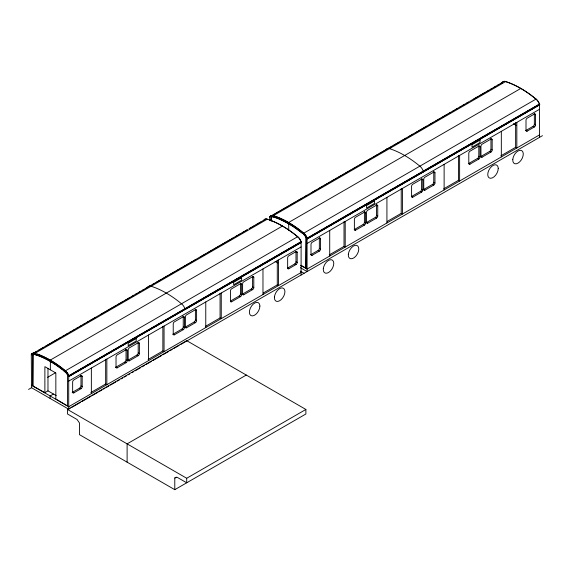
<?xml version="1.0" encoding="UTF-8"?>
<svg xmlns="http://www.w3.org/2000/svg" width="571" height="571" viewBox="0 0 571 571"><rect width="100%" height="100%" fill="white"/><g stroke="black" fill="none" stroke-linecap="round" stroke-linejoin="round"><path stroke-width="0.86" d="M68.948 376.582L68.948 376.132L301.352 241.961L301.352 242.411L68.713 376.567L68.713 409.179L70.254 408.286M185.147 309.496L184.911 308.79A6.709 3.876 60 0 0 182.898 305.164L182.563 304.778A6.709 3.876 60 0 0 181.499 303.772L179.001 301.752A99.697 57.557 60 0 0 153.642 287.106L151.144 286.249A6.709 3.876 60 0 0 150.073 286.021L149.745 286.014A6.709 3.876 60 0 0 147.732 287.32L147.568 287.234M269.89 220.263L269.655 216.744M423.511 171.878L423.268 171.172A6.709 3.876 60 0 0 421.255 167.546L420.927 167.16A6.709 3.876 60 0 0 419.856 166.161L417.358 164.134A99.697 57.557 60 0 0 391.999 149.495L389.501 148.631A6.709 3.876 60 0 0 388.437 148.403L388.102 148.403A6.709 3.876 60 0 0 386.089 149.709L385.939 149.623M502.052 82.617L502.052 83.073M539.709 104.793L539.474 104.086A6.709 3.876 60 0 0 537.461 100.46L537.125 100.075A6.709 3.876 60 0 0 536.062 99.076L533.557 97.049A99.697 57.557 60 0 0 508.197 82.41L505.699 81.546A6.709 3.876 60 0 0 504.636 81.318L504.179 81.382A6.709 3.876 60 0 0 502.337 82.41M247.65 229.499L31.291 354.405L31.526 387.709L68.713 409.179M249.07 228.678L263.688 220.235M269.648 216.794L469.077 101.652M469.726 101.281L502.152 82.545M31.376 354.327L33.189 353.449M34.724 352.564L36.258 351.679M38.564 350.344L43.182 347.682M45.487 346.354L50.098 343.685M51.633 342.8L57.014 339.695M58.556 338.803L60.861 337.475M62.396 336.59L63.938 335.698M65.472 334.813L67.778 333.478M69.319 332.593L70.854 331.708M72.396 330.816L74.701 329.488M76.236 328.596L77.77 327.711M80.083 326.376L81.617 325.491M83.152 324.606L84.694 323.714M86.999 322.387L88.534 321.494M90.075 320.609L95.457 317.505M100.839 314.393L105.449 311.73M106.984 310.845L112.366 307.74M113.907 306.848L116.213 305.521M117.747 304.629L119.289 303.743M120.824 302.858L123.129 301.524M124.664 300.639L126.205 299.746M127.74 298.861L130.045 297.527M131.587 296.642L133.122 295.757M135.427 294.422L136.969 293.537M138.503 292.645L140.045 291.76M142.35 290.432L143.885 289.54M145.419 288.655L146.961 287.763M147.732 287.32L150.801 285.55M152.343 284.658L153.877 283.773M156.183 282.438L160.801 279.776M162.335 278.891L167.717 275.779M169.252 274.894L174.633 271.789M176.175 270.897L178.48 269.569M180.015 268.684L181.557 267.792M183.091 266.907L185.397 265.572M186.938 264.687L188.473 263.802M190.007 262.91L192.313 261.582M193.855 260.69L195.389 259.805M200.771 256.7L205.382 254.038M207.694 252.703L212.305 250.041M213.84 249.156L216.145 247.821M217.687 246.936L219.221 246.044M220.763 245.159L223.068 243.824M224.603 242.939L226.137 242.054M227.679 241.162L229.985 239.834M231.519 238.942L233.061 238.057M235.366 236.722L236.901 235.837M238.442 234.952L239.977 234.06M242.282 232.732L243.824 231.84M245.359 230.955L246.9 230.07M249.206 228.735L250.74 227.85M252.275 226.958L253.817 226.073M256.122 224.738L260.733 222.076M269.755 216.716L271.546 215.838M273.081 214.953L274.622 214.061M276.157 213.176L278.462 211.841M279.997 210.956L281.539 210.071M283.073 209.179L285.379 207.851M286.92 206.959L288.455 206.074M290.76 204.739L292.302 203.854M293.837 202.969L295.378 202.077M297.684 200.749L299.218 199.857M300.76 198.972L302.295 198.087M304.6 196.752L306.135 195.867M311.516 192.755L316.134 190.093M318.44 188.765L323.05 186.103M324.585 185.211L326.89 183.883M328.432 182.991L329.967 182.106M331.508 181.221L333.814 179.886M335.348 179.001L336.89 178.109M338.425 177.224L340.73 175.889M342.272 175.004L343.806 174.119M345.341 173.227L347.653 171.9M349.188 171.007L350.722 170.122M353.028 168.795L354.57 167.903M356.104 167.018L357.646 166.125M359.951 164.798L361.486 163.913M363.028 163.02L371.478 158.138M373.784 156.811L378.402 154.149M379.936 153.256L385.318 150.152M386.853 149.267L389.165 147.932M390.7 147.047L392.234 146.155M393.776 145.27L396.081 143.935M397.616 143.05L399.158 142.165M400.692 141.273L402.998 139.945M404.539 139.053L406.074 138.168M408.379 136.833L409.921 135.948M411.455 135.063L412.99 134.171M415.303 132.843L416.837 131.951M418.372 131.066L426.83 126.184M429.135 124.849L433.746 122.187M435.288 121.302L440.669 118.197M442.204 117.305L447.585 114.2M449.127 113.315L450.662 112.423M452.967 111.095L454.509 110.203M456.043 109.318L457.578 108.433M459.883 107.098L461.425 106.213M462.96 105.321L464.501 104.436M466.807 103.108L468.341 102.216M473.723 99.111L478.334 96.449M479.876 95.557L485.257 92.452M486.792 91.567L489.097 90.232M490.639 89.347L492.173 88.455M493.708 87.57L496.021 86.242M497.555 85.35L499.09 84.465M500.631 83.573L502.166 82.688M31.291 354.819L33.596 353.492M33.875 353.106A6.709 3.876 60 0 1 34.938 353.335L267.342 219.157A6.709 3.876 60 0 0 266.272 218.929L265.943 218.929A6.709 3.876 60 0 0 263.93 220.235M269.89 216.794A6.709 3.876 60 0 1 271.903 215.488L272.231 215.488A6.709 3.876 60 0 1 273.302 215.717L505.699 81.546M32.718 355.098A5.225 3.019 60 0 1 35.138 354.634L37.629 355.49A98.226 56.707 60 0 1 62.617 369.915L65.108 371.935A5.225 3.019 60 0 1 67.521 375.19L67.521 406.017L55.844 398.993L55.844 372.984L44.881 366.653L44.881 392.67L32.718 385.925L32.961 354.962A5.225 3.019 60 0 1 35.373 354.491M271.082 217.48L271.318 217.344A5.225 3.019 60 0 1 273.73 216.88L273.495 217.016A5.225 3.019 60 0 0 271.082 217.48L271.082 221.006M35.138 354.627L37.864 355.348A98.226 56.707 60 0 1 42.839 357.382M282.524 226.016L50.12 360.187L50.362 361.257A98.226 56.707 60 0 1 55.38 364.362M520.88 88.398L288.476 222.576L288.498 223.789M288.476 223.775L288.719 223.639A98.226 56.707 60 0 1 293.737 226.751M47.643 377.31L55.366 372.849M28.55 389.429L31.526 387.709M37.443 354.198A99.697 57.557 60 0 1 62.803 368.837L65.301 370.865L297.698 236.687A6.709 3.876 60 0 1 298.769 237.686L299.097 238.071A6.709 3.876 60 0 1 301.11 241.704L301.345 241.94M273.302 215.717L275.8 216.58A99.697 57.557 60 0 1 301.16 231.219L303.658 233.246L536.062 99.076M65.094 371.921L63.388 370.208M273.502 217.016L275.986 217.872A98.226 56.707 60 0 1 300.974 232.297L303.701 234.181A5.225 3.019 60 0 1 305.285 235.909M306.12 237.436L305.878 268.399L306.12 237.436A5.225 3.019 60 0 0 305.985 237.129M65.301 370.865A6.709 3.876 60 0 1 66.364 371.864L66.7 372.249A6.709 3.876 60 0 1 68.713 375.875L301.11 241.704M303.658 233.246A6.709 3.876 60 0 1 304.728 234.246L305.057 234.631A6.709 3.876 60 0 1 307.07 238.264L539.474 104.086M68.713 375.875L301.231 241.769M307.07 238.264L539.588 104.158M539.709 104.779L307.191 239.021L307.312 238.535L539.709 104.365M68.713 376.567L184.148 309.917M301.274 242.475L185.075 309.561M300.382 267.699L307.07 271.568L307.07 238.949L539.638 104.857M44.638 392.805L47.978 390.878L56.201 395.624M68.713 381.107L301.11 246.929M307.07 243.489L539.474 109.318M82.181 376.475L80.989 375.789L73.837 379.915A1.684 0.971 -60 0 0 72.645 381.978L72.645 392.163A1.684 0.971 -60 0 0 73.837 392.855L80.989 388.723A1.684 0.971 -60 0 0 82.181 386.66L82.181 376.475A1.684 0.971 -60 0 0 80.989 375.789A1.684 0.971 -60 0 0 80.946 375.454M127.233 350.466L126.041 349.78L117.219 354.869A1.684 0.971 -60 0 0 116.027 356.932L116.027 367.117A1.684 0.971 -60 0 0 117.219 367.81L126.041 362.713A1.684 0.971 -60 0 0 127.233 360.651L127.233 350.466A1.684 0.971 -60 0 0 126.041 349.78A1.684 0.971 -60 0 0 125.877 349.181M139.388 343.449L138.196 342.757L129.374 347.853A1.684 0.971 -60 0 0 128.182 349.916L128.182 360.101L129.374 360.786L138.196 355.697A1.684 0.971 -60 0 0 139.388 353.635L139.388 343.449A1.684 0.971 -60 0 0 138.196 342.757A1.684 0.971 -60 0 0 138.103 342.286M184.433 317.44L183.241 316.748L174.426 321.844A1.684 0.971 -60 0 0 173.234 323.907L173.234 334.092L174.426 334.777L183.241 329.688A1.684 0.971 -60 0 0 184.433 327.626L184.433 317.44A1.684 0.971 -60 0 0 183.241 316.748A1.684 0.971 -60 0 0 182.998 316.056M196.595 310.424L195.403 309.732L186.581 314.828A1.684 0.971 -60 0 0 185.389 316.891L185.389 327.069L186.581 327.761L195.403 322.672A1.684 0.971 -60 0 0 196.595 320.602L196.595 310.424A1.684 0.971 -60 0 0 195.403 309.732A1.684 0.971 -60 0 0 195.239 309.139M241.64 284.415L240.448 283.723L231.633 288.812A1.684 0.971 -60 0 0 230.441 290.882L230.441 301.06L231.633 301.752L240.448 296.663A1.684 0.971 -60 0 0 241.64 294.593L241.64 284.415A1.684 0.971 -60 0 0 240.448 283.723A1.684 0.971 -60 0 0 240.441 283.551M297.177 252.346L295.985 251.661L288.84 255.787A1.684 0.971 -60 0 0 287.648 257.849L287.648 268.035L288.84 268.727L295.985 264.594A1.684 0.971 -60 0 0 297.177 262.532L297.177 252.346A1.684 0.971 -60 0 0 295.985 251.661A1.684 0.971 -60 0 0 295.978 251.483M320.538 238.864L319.346 238.171L312.194 242.304A1.684 0.971 -60 0 0 311.002 244.367L311.002 254.552A1.684 0.971 -60 0 0 312.194 255.237L319.346 251.112A1.684 0.971 -60 0 0 320.538 249.042L320.538 238.864A1.684 0.971 -60 0 0 319.346 238.171A1.684 0.971 -60 0 0 319.303 237.843M365.59 212.855L364.398 212.162L355.576 217.258A1.684 0.971 -60 0 0 354.384 219.321L354.384 229.506A1.684 0.971 -60 0 0 355.576 230.192L364.398 225.102A1.684 0.971 -60 0 0 365.59 223.033L365.59 212.855A1.684 0.971 -60 0 0 364.398 212.162A1.684 0.971 -60 0 0 364.234 211.57M377.745 205.831L376.553 205.146L367.731 210.235A1.684 0.971 -60 0 0 366.539 212.305L366.539 222.483A1.684 0.971 -60 0 0 367.731 223.175L376.553 218.079A1.684 0.971 -60 0 0 377.745 216.016L377.745 205.831A1.684 0.971 -60 0 0 376.553 205.146A1.684 0.971 -60 0 0 376.46 204.668M422.797 179.822L421.605 179.137L412.783 184.226A1.684 0.971 -60 0 0 411.591 186.289L411.591 196.474A1.684 0.971 -60 0 0 412.783 197.166L421.605 192.07A1.684 0.971 -60 0 0 422.797 190.007L422.797 179.822A1.684 0.971 -60 0 0 421.605 179.137A1.684 0.971 -60 0 0 421.591 178.966M434.952 172.806L433.76 172.121L424.938 177.21A1.684 0.971 -60 0 0 423.746 179.273L423.746 189.458A1.684 0.971 -60 0 0 424.938 190.143L433.76 185.054A1.684 0.971 -60 0 0 434.952 182.991L434.952 172.806A1.684 0.971 -60 0 0 433.76 172.121A1.684 0.971 -60 0 0 433.667 171.643M479.997 146.797L478.805 146.112L469.99 151.201A1.684 0.971 -60 0 0 468.798 153.264L468.798 163.449L469.99 164.134L478.805 159.045A1.684 0.971 -60 0 0 479.997 156.982L479.997 146.797A1.684 0.971 -60 0 0 478.805 146.112A1.684 0.971 -60 0 0 478.798 145.933M492.159 139.781L490.967 139.088L482.145 144.185A1.684 0.971 -60 0 0 480.953 146.247L480.953 156.433L482.145 157.118L490.967 152.029A1.684 0.971 -60 0 0 492.159 149.959L492.159 139.781A1.684 0.971 -60 0 0 490.967 139.088A1.684 0.971 -60 0 0 490.803 138.496M535.541 114.735L534.349 114.043L527.197 118.176A1.684 0.971 -60 0 0 526.005 120.238L526.005 130.424A1.684 0.971 -60 0 0 527.197 131.109L534.349 126.983A1.684 0.971 -60 0 0 535.541 124.913L535.541 114.735A1.684 0.971 -60 0 0 534.349 114.043A1.684 0.971 -60 0 0 534.185 113.451M53.46 394.04L50.12 395.967L50.12 398.444M72.189 392.32A1.684 0.971 -60 0 0 72.645 392.163L79.797 388.037A1.684 0.971 -60 0 0 80.989 385.975L80.989 375.789M115.57 367.274A1.684 0.971 -60 0 0 116.027 367.117L124.849 362.028A1.684 0.971 -60 0 0 126.041 359.966L126.041 349.78M127.59 360.258A1.684 0.971 -60 0 0 128.182 360.101L137.004 355.005A1.684 0.971 -60 0 0 138.196 352.942L138.196 342.757M172.777 334.249A1.684 0.971 -60 0 0 173.234 334.092L182.049 328.996A1.684 0.971 -60 0 0 183.241 326.933L183.241 316.748M185.232 327.147A1.684 0.971 -60 0 0 185.389 327.069L194.211 321.98A1.684 0.971 -60 0 0 195.403 319.917L195.403 309.732M240.448 283.723L240.448 293.908A1.684 0.971 -60 0 1 239.256 295.971L230.441 301.06A1.684 0.971 -60 0 0 231.633 301.752M242.439 294.122A1.684 0.971 -60 0 0 242.596 294.044L251.411 288.955A1.684 0.971 -60 0 0 252.603 286.892L252.603 276.707L243.788 281.796A1.684 0.971 -60 0 0 242.596 283.858L242.596 294.044L243.788 294.736L252.603 289.64A1.684 0.971 -60 0 0 253.795 287.577L253.795 277.392A1.684 0.971 -60 0 0 252.603 276.707L253.795 277.392M287.491 268.113A1.684 0.971 -60 0 0 287.648 268.035L294.793 263.909A1.684 0.971 -60 0 0 295.985 261.846L295.985 251.661M310.845 254.63A1.684 0.971 -60 0 0 311.002 254.552L318.154 250.419A1.684 0.971 -60 0 0 319.346 248.356L319.346 238.171M354.227 229.585A1.684 0.971 -60 0 0 354.384 229.506L363.206 224.41A1.684 0.971 -60 0 0 364.398 222.347L364.398 212.162M366.232 222.619A1.684 0.971 -60 0 0 366.539 222.483L375.361 217.394A1.684 0.971 -60 0 0 376.553 215.331L376.553 205.146M411.434 196.552A1.684 0.971 -60 0 0 411.591 196.474L420.413 191.385A1.684 0.971 -60 0 0 421.605 189.322L421.605 179.137M423.439 189.586A1.684 0.971 -60 0 0 423.746 189.458L432.568 184.369A1.684 0.971 -60 0 0 433.76 182.299L433.76 172.121M468.491 163.577A1.684 0.971 -60 0 0 468.798 163.449L477.62 158.36A1.684 0.971 -60 0 0 478.805 156.29L478.805 146.112M480.497 156.59A1.684 0.971 -60 0 0 480.953 156.433L489.775 151.336A1.684 0.971 -60 0 0 490.967 149.274L490.967 139.088M525.548 130.581A1.684 0.971 -60 0 0 526.005 130.424L533.157 126.291A1.684 0.971 -60 0 0 534.349 124.228L534.349 114.043M90.903 392.513L105.656 383.998L106.848 384.683L106.848 359.088M148.11 359.487L162.863 350.972L164.055 351.657L164.055 326.062M205.317 326.462L220.071 317.94L221.262 318.632L221.262 293.03M263.26 293.009L277.278 284.915L278.47 285.6L278.47 260.005M329.26 254.902L344.02 246.379L345.205 247.072L345.205 221.477M387.202 221.448L401.22 213.354L402.412 214.039L402.412 188.444M443.674 188.844L458.427 180.329L459.619 181.014L459.619 155.419M500.881 155.819L515.634 147.297L516.826 147.989L516.826 122.394M301.11 272.531L68.713 406.702L31.526 385.232M539.474 134.913L307.07 269.091L300.667 265.387M67.521 409.457L186.703 340.651L305.878 409.457L305.878 413.996L174.783 489.682L79.44 434.638L79.44 422.94L77.056 419.499L67.521 413.996L67.521 409.457L186.703 478.262L305.878 409.457M71.803 407.394L80.297 402.491M81.839 401.606L91.103 396.253M92.645 395.36L98.055 392.241M99.597 391.349L101.916 390.014M103.458 389.122L105 388.23M106.549 387.338L108.861 386.003M110.403 385.111L115.813 381.992M117.355 381.1L119.674 379.758M121.216 378.866L122.758 377.973M124.307 377.088L126.619 375.747M128.161 374.854L129.71 373.962M132.022 372.627L133.571 371.735M135.113 370.843L140.516 367.724M142.065 366.832L144.377 365.497M145.919 364.605L151.329 361.486M152.871 360.594L161.365 355.69M162.906 354.798L168.317 351.679M169.858 350.787L172.171 349.445M173.72 348.56L179.123 345.434M180.664 344.541L542.45 135.67M246.287 375.054L127.112 443.86L127.112 462.16M174.783 489.682L174.783 477.984L176.318 477.099M174.783 477.984L177.167 477.299L186.703 482.802L186.703 478.262M274.622 217.18L276.221 217.737A98.226 56.707 60 0 1 278.705 218.693M34.938 353.335L37.558 354.127A99.697 57.557 60 0 1 62.924 368.766L65.422 370.793A6.709 3.876 60 0 1 66.486 371.792L66.821 372.178A6.709 3.876 60 0 1 68.834 375.811M534.349 124.228L535.541 124.913M533.157 126.291L534.349 126.983M526.005 130.424L527.197 131.109M513.429 123.736L516.17 125.313M490.967 149.274L492.159 149.959M489.775 151.336L490.967 152.029M478.805 156.29L479.997 156.982M477.62 158.36L478.805 159.045M433.76 182.299L434.952 182.991M432.568 184.369L433.76 185.054M423.746 189.458L424.938 190.143M421.605 189.322L422.797 190.007M420.413 191.385L421.605 192.07M411.591 196.474L412.783 197.166M376.553 215.331L377.745 216.016M375.361 217.394L376.553 218.079M366.539 222.483L367.731 223.175M364.398 222.347L365.59 223.033M363.206 224.41L364.398 225.102M354.384 229.506L355.576 230.192M319.346 248.356L320.538 249.042M318.154 250.419L319.346 251.112M311.002 254.552L312.194 255.237M295.985 261.846L297.177 262.532M300.903 265.251L306.12 268.263M294.793 263.909L295.985 264.594M300.296 271.097L304.093 273.288M275.072 261.347L277.813 262.931M252.603 286.892L253.795 287.577M251.411 288.955L252.603 289.64M240.448 293.908L241.64 294.593M239.256 295.971L240.448 296.663M195.403 319.917L196.595 320.602M194.211 321.98L195.403 322.672M183.241 326.933L184.433 327.626M182.049 328.996L183.241 329.688M138.196 352.942L139.388 353.635M137.004 355.005L138.196 355.697M126.041 359.966L127.233 360.651M124.849 362.028L126.041 362.713M116.027 367.117L117.219 367.81M80.989 385.975L82.181 386.66M79.797 388.037L80.989 388.723M72.645 392.163L73.837 392.855M302.28 233.025L301.21 232.161A98.226 56.707 60 0 0 294.365 227.165M297.698 236.687L295.2 234.667A99.697 57.557 60 0 0 269.84 220.021L267.221 219.228A6.709 3.876 60 0 0 266.157 219L265.822 219A6.709 3.876 60 0 0 263.98 220.021M539.474 104.779L539.474 137.39M515.634 122.587L515.634 147.297M501.331 131.337L501.331 156.932M458.427 155.612L458.427 180.329M444.124 164.362L444.124 189.957M401.22 188.637L401.22 213.354M386.924 197.388L386.924 222.99M344.02 221.669L344.02 246.379M329.717 230.42L329.717 256.015M301.11 242.39L301.11 275.008M288.719 223.639L288.719 230.598M277.278 260.198L277.278 284.915M271.318 217.344L271.318 220.87M262.974 268.948L262.974 294.55M220.071 293.23L220.071 317.94M205.767 301.98L205.767 327.576M162.863 326.255L162.863 350.972M148.56 335.006L148.56 360.601M105.656 359.28L105.656 383.998M91.36 368.031L91.36 393.633M50.362 361.257L50.362 369.822M47.978 368.338L47.978 390.878M32.961 354.962L32.961 385.789M243.788 294.736A1.684 0.971 -60 0 1 242.596 294.044M186.581 327.761A1.684 0.971 -60 0 1 185.389 327.069M288.84 268.727A1.684 0.971 -60 0 1 287.648 268.035M300.996 241.769A6.709 3.876 60 0 0 298.983 238.143L298.647 237.757A6.709 3.876 60 0 0 297.584 236.758L295.086 234.731A99.697 57.557 60 0 0 269.719 220.092M469.99 164.134A1.684 0.971 -60 0 1 468.798 163.449M539.352 104.158A6.709 3.876 60 0 0 537.34 100.525L537.004 100.146A6.709 3.876 60 0 0 535.941 99.14L533.442 97.12A99.697 57.557 60 0 0 508.076 82.474L505.578 81.61A6.709 3.876 60 0 0 504.514 81.382M31.526 354.405A6.709 3.876 60 0 1 33.539 353.106L33.996 353.035A6.709 3.876 60 0 1 35.059 353.263M31.648 354.341A6.709 3.876 60 0 1 33.66 353.035M279.326 218.957A98.226 56.707 60 0 1 288.091 223.282M303.465 234.317A5.225 3.019 60 0 1 305.878 237.572M307.191 238.193A6.709 3.876 60 0 0 305.178 234.567L304.843 234.181A6.709 3.876 60 0 0 303.779 233.182L301.281 231.155A99.697 57.557 60 0 0 275.914 216.509L273.416 215.652A6.709 3.876 60 0 0 272.353 215.424L272.017 215.424A6.709 3.876 60 0 0 270.004 216.723M305.478 236.208A5.225 3.019 60 0 1 305.828 236.815M502.287 82.617A6.709 3.876 60 0 1 502.658 82.088M502.88 81.867A6.709 3.876 60 0 1 504.3 81.318M43.46 357.667A98.226 56.707 60 0 1 49.734 360.893M56.629 365.204A98.226 56.707 60 0 1 57.885 366.068M58.506 366.511A98.226 56.707 60 0 1 62.232 369.294M482.145 157.118A1.684 0.971 -60 0 1 480.953 156.433M174.426 334.777A1.684 0.971 -60 0 1 173.234 334.092M65.594 371.999A5.225 3.019 60 0 1 66.514 372.97M66.721 373.241A5.225 3.019 60 0 1 67.121 373.819M67.471 374.433A5.225 3.019 60 0 1 67.621 374.747M129.374 360.786A1.684 0.971 -60 0 1 128.182 360.101M274.458 296.899L274.415 297.712A7.416 4.282 -60 0 0 279.662 300.739A7.416 4.282 -60 0 0 284.908 291.66L284.858 290.896A7.416 4.282 -60 0 0 279.662 288.626A7.416 4.282 -60 0 0 274.458 296.899M323.322 268.684L323.279 269.498A7.416 4.282 -60 0 0 328.525 272.531A7.416 4.282 -60 0 0 333.771 263.445L333.721 262.681A7.416 4.282 -60 0 0 328.525 260.419A7.416 4.282 -60 0 0 323.322 268.684M348.353 254.238L348.31 255.051A7.416 4.282 -60 0 0 355.976 255.994A7.416 4.282 -60 0 0 356.561 245.33A7.416 4.282 -60 0 0 348.353 254.238M512.822 159.28L512.772 160.094A7.416 4.282 -60 0 0 518.018 163.128A7.416 4.282 -60 0 0 523.264 154.042L523.214 153.278A7.416 4.282 -60 0 0 518.018 151.015A7.416 4.282 -60 0 0 512.822 159.28M136.191 338.567L128.204 343.178L128.204 345.655L136.191 341.051L136.191 338.567M241.619 277.699L233.639 282.31L233.639 284.786L241.619 280.175L241.619 277.699M374.547 200.956L366.561 205.567L366.561 208.044L374.547 203.433L374.547 200.956M479.975 140.088L471.996 144.699L471.996 147.175L479.975 142.564L479.975 140.088M498.233 168.495L498.19 167.724A7.416 4.282 -60 0 0 489.982 168.295A7.416 4.282 -60 0 0 490.568 178.288A7.416 4.282 -60 0 0 498.233 168.495M259.876 306.106L259.834 305.342A7.416 4.282 -60 0 0 251.625 305.913A7.416 4.282 -60 0 0 252.211 315.906A7.416 4.282 -60 0 0 259.876 306.106"/></g></svg>
